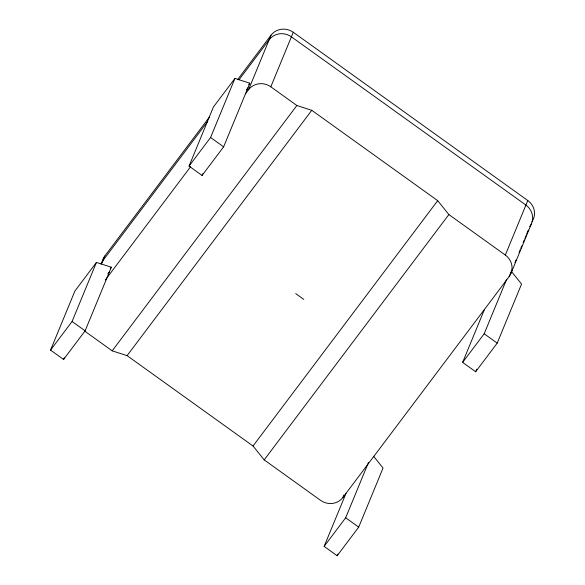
<?xml version="1.0" encoding="UTF-8"?>
<svg xmlns="http://www.w3.org/2000/svg" width="585" height="585" viewBox="0 0 585 585"><rect width="100%" height="100%" fill="white"/><g stroke="black" fill="none" stroke-linecap="round" stroke-linejoin="round"><path stroke-width="0.88" d="M50.544 350.108L74.895 291.037L96.437 262.416L111.34 267.213L85.117 330.832L63.575 359.453L50.544 350.108L72.087 321.487L96.437 262.416M101.571 263.879L104.817 256.003L209.591 116.817M63.575 359.453L64.262 357.771M189.05 166.103L213.393 107.033L234.943 78.412L249.839 83.216L223.624 146.835L202.074 175.456L189.05 166.103L210.593 137.482L234.943 78.412M202.074 175.456L202.768 173.774M245.473 93.819L248.552 89.732L271.023 35.202A16.08 15.305 22.4 0 1 293.282 32.277L527.787 200.531A16.08 15.305 22.4 0 1 532.05 221.496M248.552 89.732A16.08 15.305 22.4 0 1 270.811 86.807L293.282 32.277M84.832 331.103A16.08 15.305 22.4 0 0 86.141 332.148L112.196 350.839L127.099 355.643L253.034 446.004L264.186 459.89L320.646 500.394A16.08 15.305 22.4 0 0 342.905 497.477L343.936 494.976M373.574 456.249L383.051 468.051L358.707 527.129L337.157 555.75L324.134 546.405L345.984 493.389M324.134 546.405L345.676 517.784L368.462 462.494M337.157 555.75L337.859 554.061M342.905 497.477L509.111 276.676A16.08 15.305 22.4 0 0 505.316 255.06L527.787 200.531M511.517 271.55L521.557 284.054L497.206 343.124L475.663 371.746L462.633 362.4L484.49 309.385M462.633 362.4L484.183 333.779L506.654 279.25M509.111 276.676L511.853 270.007M514.946 262.511L515.977 260.011M519.071 252.515L520.094 250.014M520.782 248.347L521.813 245.854M523.187 242.519L524.218 240.018M524.906 238.351L525.937 235.857M526.624 234.19L528.335 230.022M511.056 273.18L531.655 223.199M475.663 371.746L476.709 369.215M237.561 79.655L271.023 35.202M207.719 121.358L102.945 260.544A16.08 15.305 22.4 0 0 101 264.04M238.98 79.823L269.151 39.743A16.08 15.305 22.4 0 1 291.41 36.826L525.915 205.079A16.08 15.305 22.4 0 1 529.71 226.688M110.258 268.647L111.34 267.213M248.764 84.642L249.839 83.216M107.852 273.904L109.468 271.762M246.351 89.907L247.967 87.757M105.351 279.966L190.586 166.732M112.196 350.839L296.866 105.505L311.768 110.309L437.704 200.662L448.863 214.556L505.316 255.06M127.099 355.643L311.768 110.309M253.034 446.004L437.704 200.662M264.186 459.89L448.863 214.556M270.811 86.807L296.866 105.505M210.593 137.482L223.624 146.835M484.183 333.779L497.206 343.124M295.725 293.604L303.805 299.396M72.087 321.487L85.117 330.832M345.676 517.784L358.707 527.129M102.192 261.802A16.08 15.305 22.4 0 1 104.817 256.003"/></g></svg>
